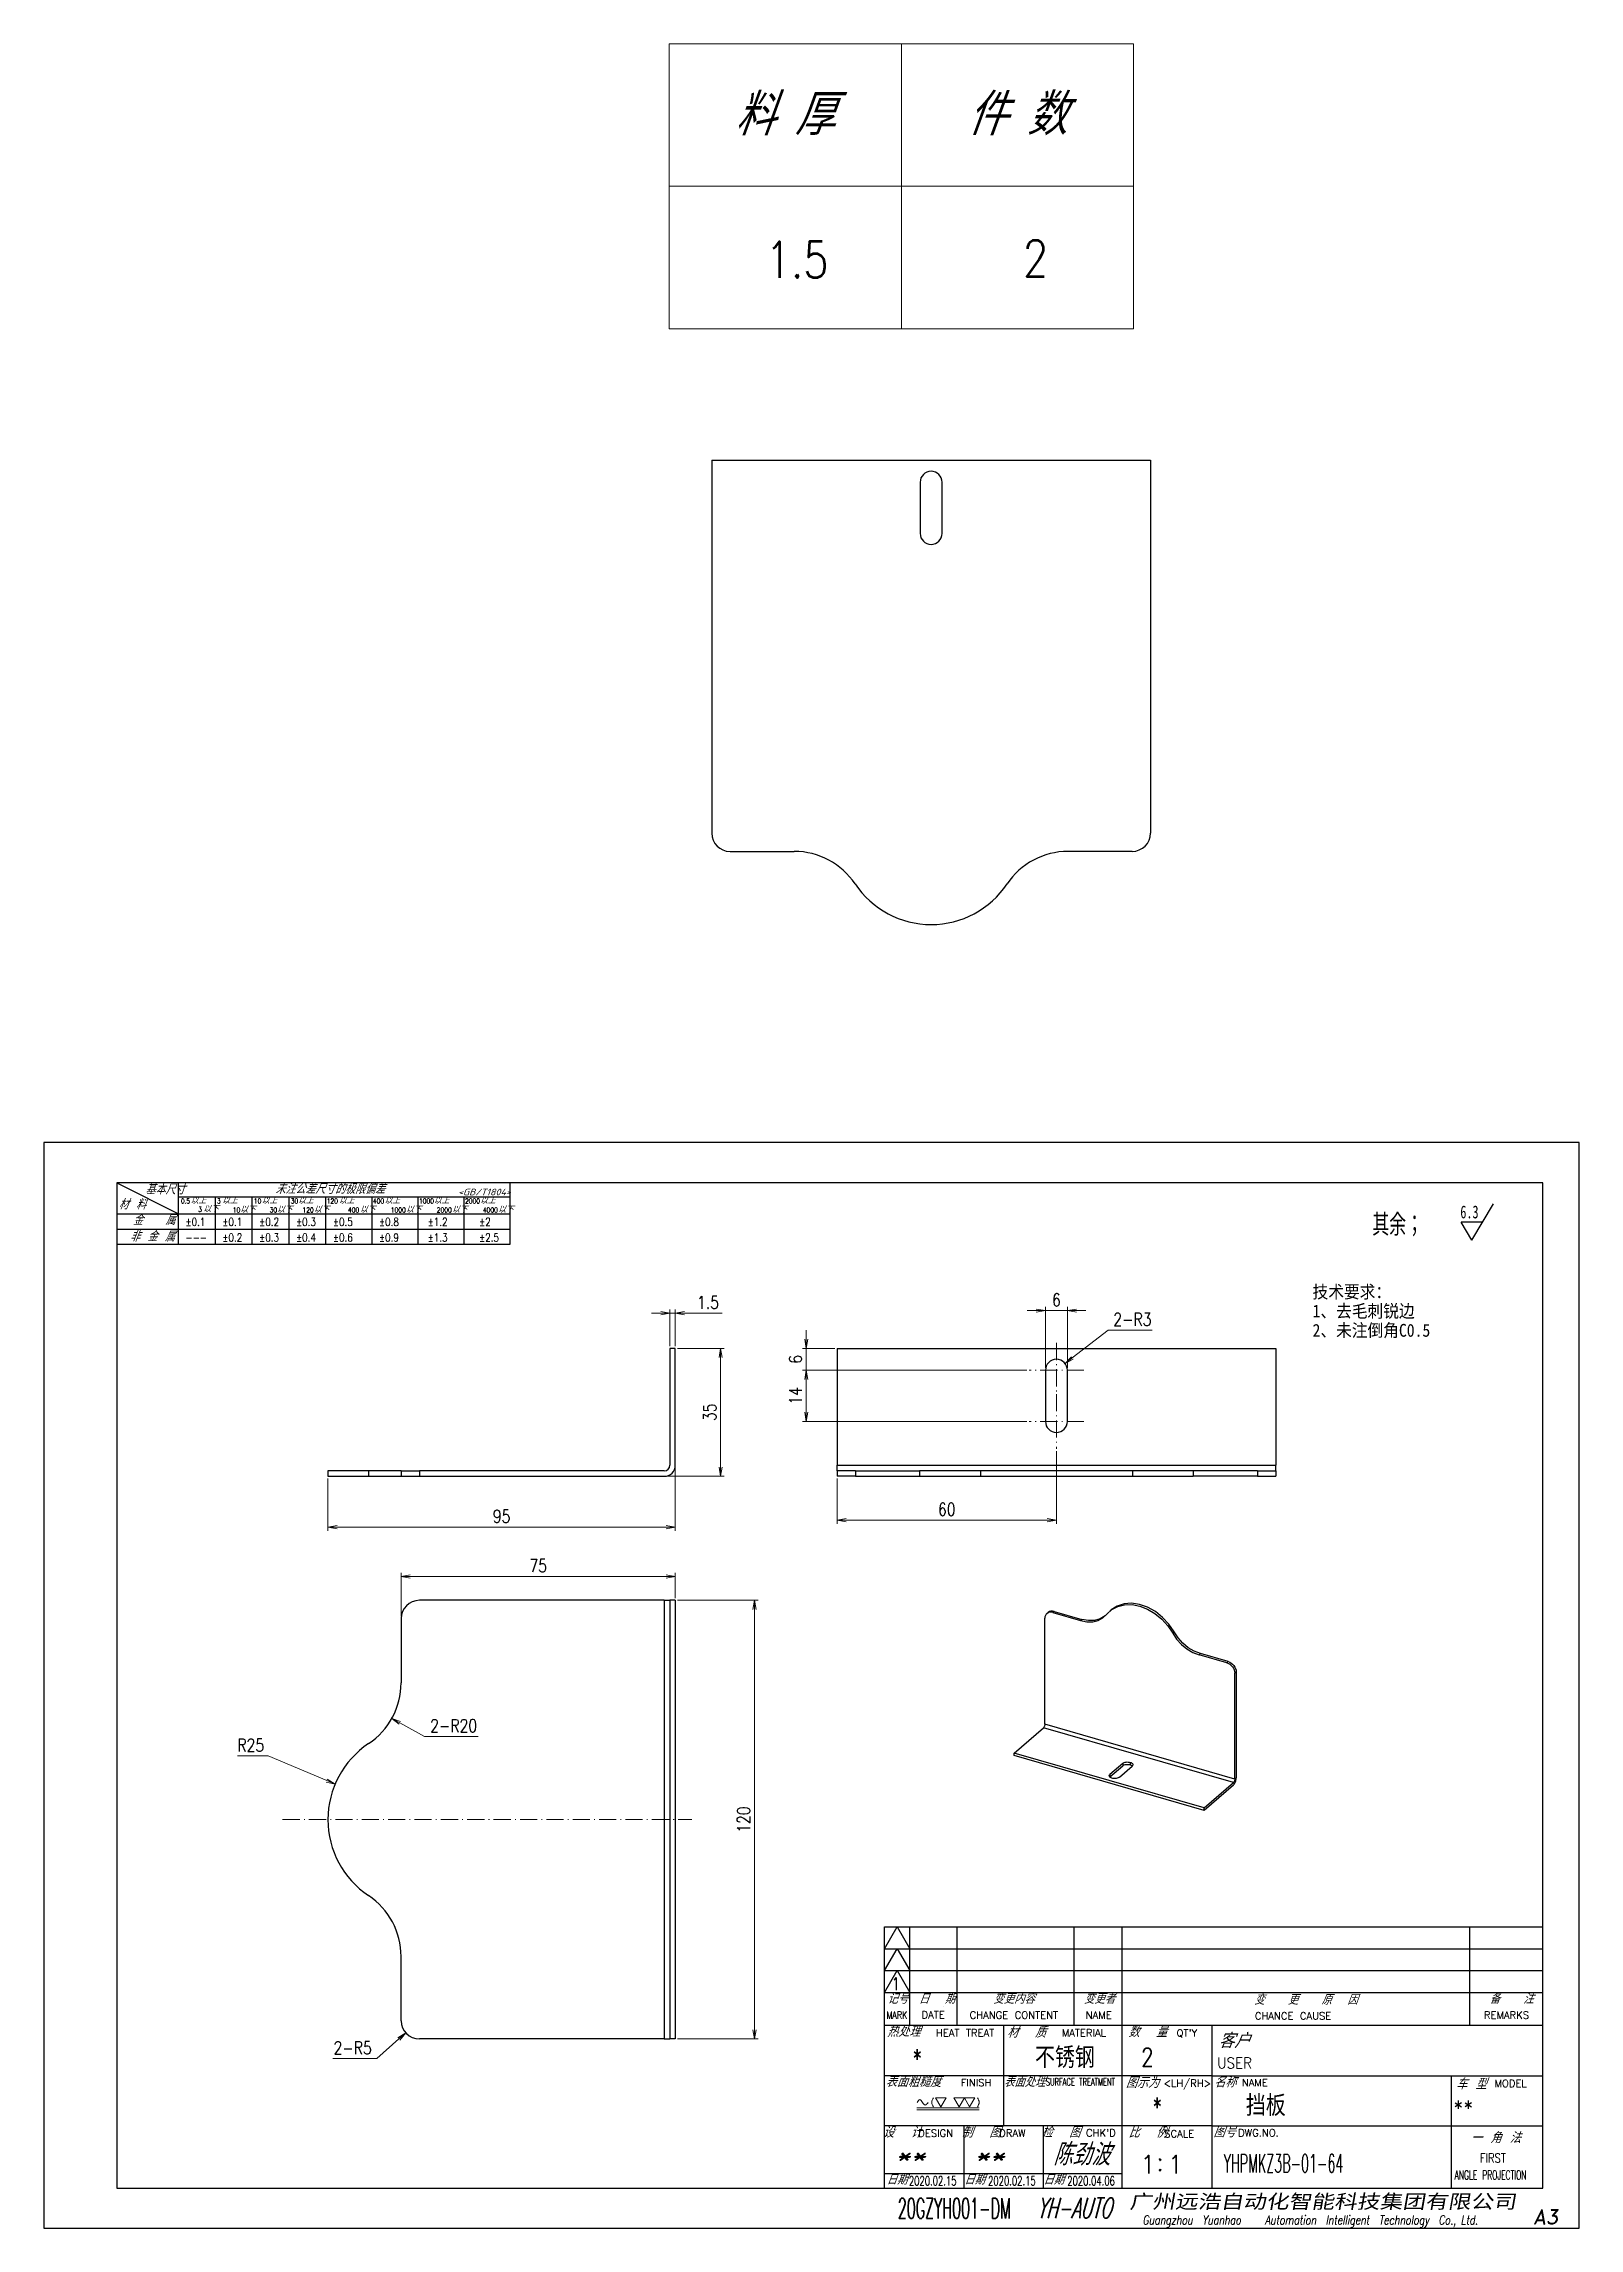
# Model space of a CAD drawing. Header units: millimetres. Extents: x 25117 to 25537, y 14208 to 14806.
import ezdxf
from ezdxf.enums import TextEntityAlignment as Align

# ---------------------------------------------------------------- set-up
doc = ezdxf.new("R2010")
doc.units = ezdxf.units.MM
doc.header["$PDMODE"] = 35
for name, pattern in [('AM_ISO08W050x2', [9, 6, -0.75, 1.5, -0.75]), ('DASHDOT', [18.5, 12, -3, 0.5, -3]), ('SLD-实线', [0])]:
    doc.linetypes.add(name, pattern=pattern)
for name, color, linetype, lineweight in [('CENTER', 2, 'AM_ISO08W050x2', 18), ('DIM', 3, 'Continuous', 20), ('标注线', 3, 'Continuous', 25)]:
    doc.layers.add(name, color=color, linetype=linetype, lineweight=lineweight)
doc.layers.add('图\\M+19E79\\M+195B6\\M+18E9A', color=7, linetype='Continuous')
doc.styles.add('DIM', font='romans.shx', dxfattribs={"width": 0.8, "bigfont": 'bigfont.shx'})
doc.styles.add('GB', font='gbeitc.shx', dxfattribs={"bigfont": 'gbcbig.shx'})
doc.styles.add('hzdkt', font='simplex.shx')
doc.styles.add('SLDTEXTSTYLE0', font='TXT', dxfattribs={"width": 0.7, "bigfont": 'bigfont'})
doc.styles.add('SLDTEXTSTYLE1', font='TXT', dxfattribs={"width": 0.7})
doc.styles.get("Standard").update_dxf_attribs({"font": 'txt.shx', "width": 0.8, "oblique": 20, "bigfont": 'bigfont.shx'})
doc.styles.add('宋体', font='', dxfattribs={"width": 0.8, "height": 5})
doc.styles.add('标题\\M+18E9A', font='romand.shx', dxfattribs={"oblique": 10, "bigfont": 'bigfont.shx'})
doc.styles.add('标题栏字体', font='romans.shx', dxfattribs={"oblique": 10, "bigfont": 'bigfont.shx'})
doc.styles.get('宋体').set_extended_font_data('SimSun')
doc.dimstyles.new('YH 1-1', dxfattribs={"dimtxt": 3.5, "dimasz": 2.5, "dimexe": 1, "dimexo": 0.625, "dimgap": 1.2, "dimtad": 3, "dimzin": 9, "dimdsep": 46, "dimtxsty": 'DIM', "dimblk": 'OPEN', "dimcen": 0, "dimclrd": 8, "dimclre": 8, "dimclrt": 2, "dimazin": 2, "dimtfac": 0.5, "dimtmove": 0, "dimatfit": 3, "dimldrblk": 'OPEN', "dimfxl": 0, "dimtolj": 2, "dimlwd": 13, "dimlwe": 13, "dimarcsym": 0})
doc.dimstyles.new('YH 1-1$4', dxfattribs={"dimtxt": 3.5, "dimasz": 2.5, "dimexe": 1, "dimexo": 0.625, "dimgap": 1.2, "dimtad": 3, "dimtoh": 1, "dimzin": 9, "dimdsep": 46, "dimtxsty": 'DIM', "dimblk": 'OPEN', "dimcen": 0, "dimclrd": 8, "dimclre": 8, "dimclrt": 2, "dimazin": 2, "dimtfac": 0.5, "dimtofl": 0, "dimtmove": 0, "dimatfit": 3, "dimldrblk": 'OPEN', "dimfxl": 0, "dimtolj": 2, "dimlwd": 13, "dimlwe": 13, "dimarcsym": 0})

# ---------------------------------------------------------------- blocks, each defined once
blk = doc.blocks.new('FINISH_012')
at = {"layer": 'DIM'}
for p, q in [((-16.94, -5), (-14.06, -5)), ((-15.5, -7.5), (-16.94, -5)), ((-14.06, -5), (-15.5, -7.5)), ((-11.94, -5), (-9.06, -5)), ((-10.5, -7.5), (-11.94, -5)), ((-9.06, -5), (-10.5, -7.5)), ((-7.61, -7.5), (-9.06, -5)), ((-9.06, -5), (-6.17, -5)), ((-6.17, -5), (-7.61, -7.5)), ((-22.04, -7.78), (-5, -7.78)), ((-22.04, -8.28), (-5, -8.28))]:
    blk.add_line(p, q, dxfattribs=at)
for points in [[(-22, -6.25), (-21.25, -5.5), (-20.5, -6.25), (-19.75, -7), (-19, -6.25)], [(-17.5, -5), (-18, -6.25), (-17.5, -7.5)], [(-5.5, -5), (-5, -6.25), (-5.5, -7.5)]]:
    blk.add_spline(points, degree=3, dxfattribs=at)
blk = doc.blocks.new('YH A3')
at = {"layer": 'Defpoints', "linetype": 'Continuous'}
for p, q in [((0, 297), (0, 0)), ((420, 297), (0, 297)), ((420, 0), (420, 297)), ((0, 0), (420, 0))]:
    blk.add_line(p, q, dxfattribs=at)
at = {"layer": '图\\M+19E79\\M+195B6\\M+18E9A', "linetype": 'Continuous'}
for p, q in [((20, 286), (20, 11)), ((410, 286), (20, 286)), ((410, 11), (410, 286)), ((20, 11), (410, 11))]:
    blk.add_line(p, q, dxfattribs=at)
at = {"layer": '图\\M+19E79\\M+195B6\\M+18E9A', "color": 9}
for p, q in [((20, 286), (36.88, 277.54)), ((36.88, 269.2), (36.88, 286)), ((36.88, 282.22), (127.6, 282.22)), ((46.96, 269.2), (46.96, 282.22)), ((57.04, 269.2), (57.04, 282.22)), ((67.12, 269.2), (67.12, 282.22)), ((77.2, 269.2), (77.2, 282.22)), ((89.8, 269.2), (89.8, 282.22)), ((102.4, 269.2), (102.4, 282.22)), ((115, 269.2), (115, 282.22)), ((127.6, 269.2), (127.6, 286)), ((20, 277.54), (127.6, 277.54)), ((20, 273.37), (127.6, 273.37)), ((20, 269.2), (127.6, 269.2)), ((230, 82.5), (410, 82.5)), ((230, 76.5), (233.43, 82.5)), ((233.43, 82.5), (236.86, 76.5)), ((236.86, 55.5), (236.86, 82.5)), ((249.86, 55.5), (249.86, 82.5)), ((281.86, 55.5), (281.86, 82.5)), ((390, 82.5), (390, 55.5)), ((230, 76.5), (410, 76.5)), ((230, 70.5), (233.43, 76.5)), ((233.43, 76.5), (236.86, 70.5)), ((230, 70.5), (410, 70.5)), ((230, 64.5), (233.43, 70.5)), ((233.43, 70.5), (236.86, 64.5)), ((230, 64.5), (410, 64.5)), ((230, 64.5), (410, 64.5)), ((410, 55.5), (230, 55.5)), ((262.5, 55.5), (262.5, 41.75)), ((319.5, 55.5), (319.5, 11)), ((319.5, 41.75), (230, 41.75)), ((262.5, 41.75), (262.5, 28)), ((319.5, 41.75), (410, 41.75)), ((385, 41.75), (385, 11)), ((319.5, 28), (230, 28)), ((251.68, 28), (251.68, 11)), ((273.34, 28), (273.34, 11)), ((319.5, 28), (410, 28)), ((230, 15), (295, 15))]:
    blk.add_line(p, q, dxfattribs=at)
at = {"layer": '图\\M+19E79\\M+195B6\\M+18E9A', "color": 9, "linetype": 'Continuous'}
for p, q in [((230, 11), (230, 82.5)), ((295, 11), (295, 82.5)), ((246.18, 60.71), (246.18, 60.71)), ((246.18, 60.71), (246.18, 60.71)), ((246.18, 60.71), (246.18, 60.71)), ((399.47, 38.42), (399.47, 38.42))]:
    blk.add_line(p, q, dxfattribs=at)
at = {"layer": '图\\M+19E79\\M+195B6\\M+18E9A', "color": 7}
blk.add_line((410, 55.5), (230, 55.5), dxfattribs=at)
at = {"layer": '图\\M+19E79\\M+195B6\\M+18E9A', "color": 9}
for s, height, style, width, p in [('材 料', 2.52, 'GB', 1.5, (20.42, 278.77)), ('基本尺寸', 2.52, 'GB', 1.2, (27.84, 282.88)), ('0.5', 1.35, 'DIM', 0.7, (37.54, 280.35)), ('以上', 1.62, 'GB', 1.3, (40.15, 280.3)), ('3', 1.35, 'DIM', 0.8, (47.39, 280.35)), ('以上', 1.62, 'GB', 1.3, (48.76, 280.3)), ('10', 1.35, 'DIM', 0.8, (57.47, 280.35)), ('以上', 1.62, 'GB', 1.3, (59.6, 280.3)), ('未注公差尺寸的极限偏差', 2.52, 'GB', 1.5, (63.32, 283.02)), ('30', 1.35, 'DIM', 0.8, (67.55, 280.35)), ('以上', 1.62, 'GB', 1.3, (69.53, 280.3)), ('120', 1.35, 'DIM', 0.8, (77.39, 280.35)), ('以上', 1.62, 'GB', 1.3, (80.72, 280.3)), ('400', 1.35, 'DIM', 0.8, (90.03, 280.35)), ('以上', 1.62, 'GB', 1.3, (93.19, 280.3)), ('1000', 1.35, 'DIM', 0.8, (102.63, 280.35)), ('以上', 1.62, 'GB', 1.3, (106.67, 280.3)), ('<GB/T1804>', 1.8, 'GB', 1.3, (113.29, 282.59)), ('2000', 1.35, 'DIM', 0.8, (115.23, 280.35)), ('以上', 1.62, 'GB', 1.3, (119.31, 280.3)), ('金   属', 2.52, 'GB', 1.5, (24.33, 274.48)), ('\\M+1817D0.1', 2.205, 'DIM', 0.8, (38.78, 274.23)), ('3', 1.35, 'DIM', 0.8, (42.24, 278.06)), ('以下', 1.62, 'GB', 1.3, (43.61, 278.01)), ('\\M+1817D0.1', 2.205, 'DIM', 0.8, (48.86, 274.23)), ('10', 1.35, 'DIM', 0.8, (51.7, 277.92)), ('以下', 1.62, 'GB', 1.3, (53.69, 277.87)), ('\\M+1817D0.2', 2.205, 'DIM', 0.8, (58.94, 274.23)), ('30', 1.35, 'DIM', 0.8, (61.78, 277.92)), ('以下', 1.62, 'GB', 1.3, (63.77, 277.87)), ('\\M+1817D0.3', 2.205, 'DIM', 0.8, (69.02, 274.23)), ('120', 1.35, 'DIM', 0.8, (70.77, 277.92)), ('以下', 1.62, 'GB', 1.3, (73.85, 277.87)), ('\\M+1817D0.5', 2.205, 'DIM', 0.8, (79.1, 274.23)), ('400', 1.35, 'DIM', 0.8, (83.21, 277.92)), ('以下', 1.62, 'GB', 1.3, (86.45, 277.87)), ('\\M+1817D0.8', 2.205, 'DIM', 0.8, (91.7, 274.23)), ('1000', 1.35, 'DIM', 0.8, (94.92, 277.92)), ('以下', 1.62, 'GB', 1.3, (99.05, 277.87)), ('\\M+1817D1.2', 2.205, 'DIM', 0.8, (105.02, 274.23)), ('2000', 1.35, 'DIM', 0.8, (107.5, 277.92)), ('以下', 1.62, 'GB', 1.3, (111.65, 277.87)), ('\\M+1817D2', 2.205, 'DIM', 0.8, (119.09, 274.23)), ('4000', 1.35, 'DIM', 0.8, (120.1, 277.92)), ('以下', 1.62, 'GB', 1.3, (124.25, 277.87)), ('非 金 属', 2.52, 'GB', 1.5, (23.53, 269.99)), ('---', 2.205, 'DIM', 0.8, (38.78, 269.94)), ('\\M+1817D0.2', 2.205, 'DIM', 0.8, (48.86, 269.94)), ('\\M+1817D0.3', 2.205, 'DIM', 0.8, (58.94, 269.94)), ('\\M+1817D0.4', 2.205, 'DIM', 0.8, (69.02, 269.94)), ('\\M+1817D0.6', 2.205, 'DIM', 0.8, (79.1, 269.94)), ('\\M+1817D0.9', 2.205, 'DIM', 0.8, (91.7, 269.94)), ('\\M+1817D1.3', 2.205, 'DIM', 0.8, (105.02, 269.94)), ('\\M+1817D2.5', 2.205, 'DIM', 0.8, (119.09, 269.94)), ('记号', 2.8, 'GB', 1.4, (230.72, 61.43)), ('日  期', 2.8, 'GB', 1.4, (239.28, 61.43)), ('变更内容', 2.8, 'GB', 1.4, (259.68, 61.43)), ('变更者', 2.8, 'GB', 1.4, (284.48, 61.43)), ('变   更   原  因', 2.8, 'GB', 1.4, (331.02, 61.18)), ('备   注', 2.8, 'GB', 1.4, (395.41, 61.43)), ('热处理', 3, 'GB', 1.4, (230.61, 52.37)), ('材  质', 3, 'GB', 1.4, (263.44, 52.14)), ('数  量', 3, 'GB', 1.4, (296.59, 52.28)), ('表面粗糙度', 3, 'GB', 1.4, (230.24, 38.66)), ('表面处理', 3, 'GB', 1.3, (262.62, 38.66)), ('名称\u3000', 3, 'GB', 1.4, (320.05, 38.56)), ('图示为', 3, 'GB', 1.4, (295.92, 38.38)), ('比  例\u3000', 3, 'GB', 1.4, (296.61, 24.77)), ('图号', 3, 'GB', 1.4, (319.87, 24.88))]:
    blk.add_text(s, height=height, dxfattribs=dict(at, style=style, width=width)).set_placement(p)
for s, height, width, p in [('MARK', 2, 0.8, (233.35, 57.34)), ('USER', 3, 0.9, (325.72, 43.73))]:
    blk.add_text(s, height=height, dxfattribs=dict(at, width=width)).set_placement(p, align=Align.CENTER)
for s, p in [('DATE', (243.26, 57.42)), ('HEAT TREAT', (252, 52.46)), ('CHANGE CONTENT', (265.34, 57.34)), ('MATERIAL', (284.5, 52.46)), ('FINISH', (255.02, 38.84))]:
    blk.add_text(s, height=2, dxfattribs=at).set_placement(p, align=Align.CENTER)
for s, p in [('NAME', (288.56, 58.34)), ('CHANCE CAUSE', (341.71, 58.09)), ('REMARKS', (400.08, 58.34)), ('MODEL', (401.21, 39.65))]:
    blk.add_text(s, height=2, dxfattribs=at).set_placement(p, align=Align.MIDDLE)
for s, p in [("QT'Y ", (309.85, 52.43)), ('<LH/RH>', (306.29, 38.68)), ('NAME', (327.69, 38.84)), (' DESIGN', (237.43, 25.01)), (' DRAW', (259.57, 25.06)), ("CHK'D", (285.09, 25.09)), ('SCALE', (306.49, 24.88)), ('DWG.NO.', (326.67, 25.14))]:
    blk.add_text(s, height=2, dxfattribs=at).set_placement(p)
at = {"layer": '图\\M+19E79\\M+195B6\\M+18E9A', "color": 9, "style": 'GB'}
for s, height, width, p in [('客户', 4, 1.5, (325.5, 49.34)), ('设  计', 3, 1.4, (234.8, 24.81)), ('制  图', 3, 1.4, (256.29, 24.81)), ('检  图', 3, 1.4, (278.12, 24.81)), ('一 角 法', 3, 1.4, (397.09, 23.29)), ('日期', 2.8, 1.4, (233.29, 11.96)), ('日期', 2.8, 1.4, (254.52, 11.96)), ('日期', 2.8, 1.4, (276.18, 11.96))]:
    blk.add_text(s, height=height, dxfattribs=dict(at, width=width)).set_placement(p, align=Align.CENTER)
at = {"layer": '图\\M+19E79\\M+195B6\\M+18E9A', "color": 9}
for s, height, width, p in [('SURFACE TREATMENT', 2, 0.6, (274.08, 39.06)), ('FIRST', 2.5, 0.800645, (392.8, 17.97)), ('ANGLE PROJECTION', 2.5, 0.6, (385.9, 13.33))]:
    blk.add_text(s, height=height, dxfattribs=dict(at, width=width)).set_placement(p)
at = {"layer": '图\\M+19E79\\M+195B6\\M+18E9A', "color": 9, "style": 'GB', "width": 1.4}
blk.add_text('车 型', height=3, dxfattribs=at).set_placement((390.38, 39.65), align=Align.MIDDLE)
at = {"layer": '图\\M+19E79\\M+195B6\\M+18E9A', "color": 9, "style": '标题栏字体'}
blk.add_text(':', height=5, dxfattribs=at).set_placement((304.25, 15.69))
at = {"layer": '图\\M+19E79\\M+195B6\\M+18E9A', "color": 7, "style": '标题\\M+18E9A'}
for s, height, oblique, width, p in [('YH-AUTO', 5.5, 15, 0.6, (281.84, 5.55)), ('Guangzhou  Yuanhao   Automation  Intelligent  Technology  Co., Ltd.', 2.5, 10, 0.75, (346.39, 1.94))]:
    blk.add_text(s, height=height, dxfattribs=dict(at, oblique=oblique, width=width)).set_placement(p, align=Align.MIDDLE)
at = {"layer": '图\\M+19E79\\M+195B6\\M+18E9A', "color": 7, "lineweight": -3, "style": '宋体', "oblique": 10, "width": 1.2}
blk.add_text('广州远浩自动化智能科技集团有限公司', height=3.8, dxfattribs=at).set_placement((296.96, 5.45))
at = {"layer": '图\\M+19E79\\M+195B6\\M+18E9A', "color": 7, "style": '标题\\M+18E9A', "oblique": 10}
blk.add_text('A3', height=4, dxfattribs=at).set_placement((410.8, 3.14), align=Align.MIDDLE)
blk = doc.blocks.new('_Open')
at = {"color": 0, "linetype": 'ByBlock', "lineweight": -2}
for p, q in [((-1, 0.17), (0, 0)), ((-1, -0.17), (0, 0)), ((0, 0), (-1, 0))]:
    blk.add_line(p, q, dxfattribs=at)
blk = doc.blocks.new('*D3')
at = {"layer": 'Defpoints', "color": 0, "transparency": 16777216}
for p in [(23123.65, -3322.89), (23028.65, -3325.89), (23123.65, -3339.8)]:
    blk.add_point(p, dxfattribs=at)
at = {"layer": 'DIM', "color": 8, "lineweight": 13, "transparency": 16777216}
for p, q in [((23028.65, -3326.52), (23028.65, -3340.8)), ((23123.65, -3323.52), (23123.65, -3340.8)), ((23031.15, -3339.8), (23121.15, -3339.8))]:
    blk.add_line(p, q, dxfattribs=at)
at = {"layer": 'DIM', "color": 8, "lineweight": 13, "transparency": 16777216, "xscale": 2.5, "yscale": 2.5, "zscale": 2.5, "rotation": 180}
blk.add_blockref('_Open', (23028.65, -3339.8), dxfattribs=at)
at = {"layer": 'DIM', "color": 8, "lineweight": 13, "transparency": 16777216, "xscale": 2.5, "yscale": 2.5, "zscale": 2.5}
blk.add_blockref('_Open', (23123.65, -3339.8), dxfattribs=at)
at = {"layer": 'DIM', "color": 2, "transparency": 16777216, "insert": (23076.15, -3336.85), "char_height": 3.5, "attachment_point": 5, "style": 'DIM'}
blk.add_mtext('\\A2;95', dxfattribs=at)
blk = doc.blocks.new('*D4')
at = {"layer": 'Defpoints', "color": 0, "transparency": 16777216}
for p in [(23123.65, -3290.89), (23136.05, -3290.89), (23120.65, -3325.89)]:
    blk.add_point(p, dxfattribs=at)
at = {"layer": 'DIM', "color": 8, "lineweight": 13, "transparency": 16777216}
for p, q in [((23124.27, -3290.89), (23137.05, -3290.89)), ((23136.05, -3323.39), (23136.05, -3293.39)), ((23121.27, -3325.89), (23137.05, -3325.89))]:
    blk.add_line(p, q, dxfattribs=at)
at = {"layer": 'DIM', "color": 8, "lineweight": 13, "transparency": 16777216, "xscale": 2.5, "yscale": 2.5, "zscale": 2.5}
for p, rotation in [((23136.05, -3290.89), 90), ((23136.05, -3325.89), 270)]:
    blk.add_blockref('_Open', p, dxfattribs=dict(at, rotation=rotation))
at = {"layer": 'DIM', "color": 2, "transparency": 16777216, "insert": (23133.1, -3308.39), "char_height": 3.5, "attachment_point": 5, "rotation": 90, "style": 'DIM'}
blk.add_mtext('\\A2;35', dxfattribs=at)
blk = doc.blocks.new('*D5')
at = {"layer": 'Defpoints', "color": 0, "transparency": 16777216}
for p in [(23227.89, -3318.38), (23167.89, -3325.89), (23227.89, -3337.9)]:
    blk.add_point(p, dxfattribs=at)
at = {"layer": 'DIM', "color": 8, "lineweight": 13, "transparency": 16777216}
for p, q in [((23227.89, -3319.01), (23227.89, -3338.9)), ((23167.89, -3326.52), (23167.89, -3338.9)), ((23170.39, -3337.9), (23225.39, -3337.9))]:
    blk.add_line(p, q, dxfattribs=at)
at = {"layer": 'DIM', "color": 8, "lineweight": 13, "transparency": 16777216, "xscale": 2.5, "yscale": 2.5, "zscale": 2.5, "rotation": 180}
blk.add_blockref('_Open', (23167.89, -3337.9), dxfattribs=at)
at = {"layer": 'DIM', "color": 8, "lineweight": 13, "transparency": 16777216, "xscale": 2.5, "yscale": 2.5, "zscale": 2.5}
blk.add_blockref('_Open', (23227.89, -3337.9), dxfattribs=at)
at = {"layer": 'DIM', "color": 2, "transparency": 16777216, "insert": (23197.89, -3334.95), "char_height": 3.5, "attachment_point": 5, "style": 'DIM'}
blk.add_mtext('\\A2;60', dxfattribs=at)
blk = doc.blocks.new('*D6')
at = {"layer": 'Defpoints', "color": 0, "transparency": 16777216}
for p in [(23230.89, -3280.56), (23224.89, -3296.89), (23230.89, -3296.89)]:
    blk.add_point(p, dxfattribs=at)
at = {"layer": 'DIM', "color": 8, "lineweight": 13, "transparency": 16777216}
for p, q in [((23222.39, -3280.56), (23219.89, -3280.56)), ((23224.89, -3296.27), (23224.89, -3279.56)), ((23224.89, -3280.56), (23230.89, -3280.56)), ((23230.89, -3296.27), (23230.89, -3279.56)), ((23233.39, -3280.56), (23235.89, -3280.56))]:
    blk.add_line(p, q, dxfattribs=at)
at = {"layer": 'DIM', "color": 8, "lineweight": 13, "transparency": 16777216, "xscale": 2.5, "yscale": 2.5, "zscale": 2.5}
blk.add_blockref('_Open', (23224.89, -3280.56), dxfattribs=at)
at = {"layer": 'DIM', "color": 8, "lineweight": 13, "transparency": 16777216, "xscale": 2.5, "yscale": 2.5, "zscale": 2.5, "rotation": 180}
blk.add_blockref('_Open', (23230.89, -3280.56), dxfattribs=at)
at = {"layer": 'DIM', "color": 2, "transparency": 16777216, "insert": (23227.89, -3277.61), "char_height": 3.5, "attachment_point": 5, "style": 'DIM'}
blk.add_mtext('\\A2;6', dxfattribs=at)
blk = doc.blocks.new('*D7')
at = {"layer": 'Defpoints', "color": 0, "transparency": 16777216}
for p in [(23159.47, -3290.89), (23167.89, -3290.89), (23220.4, -3296.89)]:
    blk.add_point(p, dxfattribs=at)
at = {"layer": 'DIM', "color": 8, "lineweight": 13, "transparency": 16777216}
for p, q in [((23159.47, -3288.39), (23159.47, -3285.89)), ((23167.27, -3290.89), (23158.47, -3290.89)), ((23159.47, -3296.89), (23159.47, -3290.89)), ((23219.78, -3296.89), (23158.47, -3296.89)), ((23159.47, -3299.39), (23159.47, -3301.89))]:
    blk.add_line(p, q, dxfattribs=at)
at = {"layer": 'DIM', "color": 8, "lineweight": 13, "transparency": 16777216, "xscale": 2.5, "yscale": 2.5, "zscale": 2.5}
for p, rotation in [((23159.47, -3290.89), 270), ((23159.47, -3296.89), 90)]:
    blk.add_blockref('_Open', p, dxfattribs=dict(at, rotation=rotation))
at = {"layer": 'DIM', "color": 2, "transparency": 16777216, "insert": (23156.52, -3293.89), "char_height": 3.5, "attachment_point": 5, "rotation": 90, "style": 'DIM'}
blk.add_mtext('\\A2;6', dxfattribs=at)
blk = doc.blocks.new('*D8')
at = {"layer": 'Defpoints', "color": 0, "transparency": 16777216}
for p in [(23220.4, -3296.89), (23159.47, -3310.89), (23220.4, -3310.89)]:
    blk.add_point(p, dxfattribs=at)
at = {"layer": 'DIM', "color": 8, "lineweight": 13, "transparency": 16777216}
for p, q in [((23219.78, -3296.89), (23158.47, -3296.89)), ((23159.47, -3299.39), (23159.47, -3308.39)), ((23219.78, -3310.89), (23158.47, -3310.89))]:
    blk.add_line(p, q, dxfattribs=at)
at = {"layer": 'DIM', "color": 8, "lineweight": 13, "transparency": 16777216, "xscale": 2.5, "yscale": 2.5, "zscale": 2.5}
for p, rotation in [((23159.47, -3296.89), 90), ((23159.47, -3310.89), 270)]:
    blk.add_blockref('_Open', p, dxfattribs=dict(at, rotation=rotation))
at = {"layer": 'DIM', "color": 2, "transparency": 16777216, "insert": (23156.52, -3303.89), "char_height": 3.5, "attachment_point": 5, "rotation": 90, "style": 'DIM'}
blk.add_mtext('\\A2;14', dxfattribs=at)
blk = doc.blocks.new('*D9')
at = {"layer": 'Defpoints', "color": 0, "transparency": 16777216}
for p in [(23227.89, -3296.89), (23230.26, -3295.06)]:
    blk.add_point(p, dxfattribs=at)
at = {"layer": 'DIM', "color": 8, "lineweight": 13, "transparency": 16777216}
for p, q in [((23242.06, -3285.91), (23232.24, -3293.52)), ((23254.06, -3285.91), (23242.06, -3285.91))]:
    blk.add_line(p, q, dxfattribs=at)
at = {"layer": 'DIM', "color": 8, "lineweight": 13, "transparency": 16777216, "xscale": 2.5, "yscale": 2.5, "zscale": 2.5, "rotation": 217.7664990951691}
blk.add_blockref('_Open', (23230.26, -3295.06), dxfattribs=at)
at = {"layer": 'DIM', "color": 2, "transparency": 16777216, "insert": (23248.66, -3282.96), "char_height": 3.5, "attachment_point": 5, "style": 'DIM'}
blk.add_mtext('\\A2;{\\Fromans,bigfont|c134;2-}R3', dxfattribs=at)
blk = doc.blocks.new('*D10')
at = {"layer": 'Defpoints', "color": 0, "transparency": 16777216}
for p in [(23123.65, -3359.82), (23123.65, -3479.82), (23145.3, -3479.82)]:
    blk.add_point(p, dxfattribs=at)
at = {"layer": 'DIM', "color": 8, "lineweight": 13, "transparency": 16777216}
for p, q in [((23124.27, -3359.82), (23146.3, -3359.82)), ((23145.3, -3362.32), (23145.3, -3477.32)), ((23124.27, -3479.82), (23146.3, -3479.82))]:
    blk.add_line(p, q, dxfattribs=at)
at = {"layer": 'DIM', "color": 8, "lineweight": 13, "transparency": 16777216, "xscale": 2.5, "yscale": 2.5, "zscale": 2.5}
for p, rotation in [((23145.3, -3359.82), 90), ((23145.3, -3479.82), 270)]:
    blk.add_blockref('_Open', p, dxfattribs=dict(at, rotation=rotation))
at = {"layer": 'DIM', "color": 2, "transparency": 16777216, "insert": (23142.35, -3419.82), "char_height": 3.5, "attachment_point": 5, "rotation": 90, "style": 'DIM'}
blk.add_mtext('\\A2;120', dxfattribs=at)
blk = doc.blocks.new('*D11')
at = {"layer": 'Defpoints', "color": 0, "transparency": 16777216}
for p in [(23123.65, -3353.31), (23123.65, -3359.82), (23048.65, -3364.82)]:
    blk.add_point(p, dxfattribs=at)
at = {"layer": 'DIM', "color": 8, "lineweight": 13, "transparency": 16777216}
for p, q in [((23048.65, -3364.2), (23048.65, -3352.31)), ((23123.65, -3359.2), (23123.65, -3352.31)), ((23051.15, -3353.31), (23121.15, -3353.31))]:
    blk.add_line(p, q, dxfattribs=at)
at = {"layer": 'DIM', "color": 8, "lineweight": 13, "transparency": 16777216, "xscale": 2.5, "yscale": 2.5, "zscale": 2.5, "rotation": 180}
blk.add_blockref('_Open', (23048.65, -3353.31), dxfattribs=at)
at = {"layer": 'DIM', "color": 8, "lineweight": 13, "transparency": 16777216, "xscale": 2.5, "yscale": 2.5, "zscale": 2.5}
blk.add_blockref('_Open', (23123.65, -3353.31), dxfattribs=at)
at = {"layer": 'DIM', "color": 2, "transparency": 16777216, "insert": (23086.15, -3350.36), "char_height": 3.5, "attachment_point": 5, "style": 'DIM'}
blk.add_mtext('\\A2;75', dxfattribs=at)
blk = doc.blocks.new('*D12')
at = {"layer": 'Defpoints', "color": 0, "transparency": 16777216}
for p in [(23030.61, -3410.11), (23053.65, -3419.82)]:
    blk.add_point(p, dxfattribs=at)
at = {"layer": 'DIM', "color": 8, "lineweight": 13, "transparency": 16777216}
for p, q in [((23003.93, -3402.4), (23012.33, -3402.4)), ((23012.33, -3402.4), (23028.31, -3409.14))]:
    blk.add_line(p, q, dxfattribs=at)
at = {"layer": 'DIM', "color": 8, "lineweight": 13, "transparency": 16777216, "xscale": 2.5, "yscale": 2.5, "zscale": 2.5, "rotation": 337.1315948503528}
blk.add_blockref('_Open', (23030.61, -3410.11), dxfattribs=at)
at = {"layer": 'DIM', "color": 2, "transparency": 16777216, "insert": (23007.53, -3399.45), "char_height": 3.5, "attachment_point": 5, "style": 'DIM'}
blk.add_mtext('\\A2;R25', dxfattribs=at)
blk = doc.blocks.new('*D13')
at = {"layer": 'Defpoints', "color": 0, "transparency": 16777216}
for p in [(23028.65, -3382.41), (23046.13, -3392.12)]:
    blk.add_point(p, dxfattribs=at)
at = {"layer": 'DIM', "color": 8, "lineweight": 13, "transparency": 16777216}
for p, q in [((23055.08, -3397.09), (23048.32, -3393.33)), ((23069.75, -3397.09), (23055.08, -3397.09))]:
    blk.add_line(p, q, dxfattribs=at)
at = {"layer": 'DIM', "color": 8, "lineweight": 13, "transparency": 16777216, "xscale": 2.5, "yscale": 2.5, "zscale": 2.5, "rotation": 150.946373548991}
blk.add_blockref('_Open', (23046.13, -3392.12), dxfattribs=at)
at = {"layer": 'DIM', "color": 2, "transparency": 16777216, "insert": (23063.02, -3394.14), "char_height": 3.5, "attachment_point": 5, "style": 'DIM'}
blk.add_mtext('\\A2;{\\Fromans,bigfont|c134;2-}R20', dxfattribs=at)
blk = doc.blocks.new('*D14')
at = {"layer": 'Defpoints', "color": 0, "transparency": 16777216}
for p in [(23049.91, -3478.15), (23053.65, -3474.82)]:
    blk.add_point(p, dxfattribs=at)
at = {"layer": 'DIM', "color": 8, "lineweight": 13, "transparency": 16777216}
for p, q in [((23042, -3485.2), (23048.05, -3479.81)), ((23030, -3485.2), (23042, -3485.2))]:
    blk.add_line(p, q, dxfattribs=at)
at = {"layer": 'DIM', "color": 8, "lineweight": 13, "transparency": 16777216, "xscale": 2.5, "yscale": 2.5, "zscale": 2.5, "rotation": 41.70060906755882}
blk.add_blockref('_Open', (23049.91, -3478.15), dxfattribs=at)
at = {"layer": 'DIM', "color": 2, "transparency": 16777216, "insert": (23035.4, -3482.25), "char_height": 3.5, "attachment_point": 5, "style": 'DIM'}
blk.add_mtext('\\A2;{\\Fromans,bigfont|c134;2-}R5', dxfattribs=at)
blk = doc.blocks.new('*D15')
at = {"layer": 'Defpoints', "color": 0, "transparency": 16777216}
for p in [(23123.65, -3281.28), (23122.15, -3290.89), (23123.65, -3290.89)]:
    blk.add_point(p, dxfattribs=at)
at = {"layer": 'DIM', "color": 8, "lineweight": 13, "transparency": 16777216}
for p, q in [((23122.15, -3290.27), (23122.15, -3280.28)), ((23123.65, -3290.27), (23123.65, -3280.28)), ((23119.65, -3281.28), (23117.15, -3281.28)), ((23122.15, -3281.28), (23123.65, -3281.28)), ((23126.15, -3281.28), (23136.51, -3281.28))]:
    blk.add_line(p, q, dxfattribs=at)
at = {"layer": 'DIM', "color": 8, "lineweight": 13, "transparency": 16777216, "xscale": 2.5, "yscale": 2.5, "zscale": 2.5}
blk.add_blockref('_Open', (23122.15, -3281.28), dxfattribs=at)
at = {"layer": 'DIM', "color": 8, "lineweight": 13, "transparency": 16777216, "xscale": 2.5, "yscale": 2.5, "zscale": 2.5, "rotation": 180}
blk.add_blockref('_Open', (23123.65, -3281.28), dxfattribs=at)
at = {"layer": 'DIM', "color": 2, "transparency": 16777216, "insert": (23132.58, -3278.33), "char_height": 3.5, "attachment_point": 5, "style": 'DIM'}
blk.add_mtext('\\A2;1.5', dxfattribs=at)
blk = doc.blocks.new('*T17')
at = {"color": 0, "linetype": 'ByBlock', "lineweight": -2, "transparency": 16777216}
for p, q in [((0, 0), (127, 0)), ((0, 0), (0, -78)), ((63.5, 0), (63.5, -78)), ((127, 0), (127, -78)), ((0, -39), (127, -39)), ((0, -78), (127, -78))]:
    blk.add_line(p, q, dxfattribs=at)
at = {"color": 0, "transparency": 16777216, "char_height": 10, "width": 60.5, "attachment_point": 5}
for s, insert in [('{\\fSimSun|b0|i0|c134|p2;料 厚}', (31.75, -19.5)), ('{\\fSimSun|b0|i0|c134|p2;件 数}', (95.25, -19.5))]:
    blk.add_mtext(s, dxfattribs=dict(at, insert=insert))
blk = doc.blocks.new('拆图参数')
blk.add_blockref('*T17', (-63.5, 78))
at = {"style": 'DIM', "width": 0.8}
blk.add_attdef('6', text='', height=10, dxfattribs=at).set_placement((-37.13, 18.91), align=Align.MIDDLE_LEFT)
blk.add_attdef('1', text='', height=10, dxfattribs=at).set_placement((36.65, 19.27), align=Align.MIDDLE_CENTER)

msp = doc.modelspace()

# ---------------------------------------------------------------- linework, layer by layer
at = {"color": 0, "linetype": 'Continuous'}
for p, q in [((25299.482, 14691.72), (25419.482, 14691.72)), ((25299.482, 14691.72), (25299.482, 14656.72)), ((25419.482, 14691.72), (25419.482, 14656.72)), ((25356.482, 14685.72), (25356.482, 14671.72)), ((25362.482, 14671.72), (25362.482, 14685.72)), ((25299.482, 14656.72), (25299.482, 14589.72)), ((25419.482, 14656.72), (25419.482, 14589.72)), ((25304.482, 14584.72), (25322.066, 14584.72)), ((25414.482, 14584.72), (25396.899, 14584.72)), ((25289.514, 14448.778), (25288.014, 14448.778)), ((25288.014, 14448.778), (25288.014, 14416.778)), ((25289.514, 14416.778), (25289.514, 14448.778)), ((25333.758, 14448.778), (25453.758, 14448.778)), ((25333.758, 14448.778), (25333.758, 14416.778)), ((25453.758, 14448.778), (25453.758, 14416.778)), ((25390.758, 14442.778), (25390.758, 14428.778)), ((25396.758, 14428.778), (25396.758, 14442.778)), ((25205.625, 14415.278), (25194.514, 14415.278)), ((25194.514, 14415.278), (25194.514, 14413.778)), ((25205.625, 14415.278), (25205.625, 14413.778)), ((25214.514, 14415.278), (25205.625, 14415.278)), ((25214.514, 14415.278), (25214.514, 14413.778)), ((25214.514, 14415.278), (25219.514, 14415.278)), ((25219.514, 14415.278), (25219.514, 14413.778)), ((25286.514, 14415.278), (25219.514, 14415.278)), ((25333.758, 14416.778), (25453.758, 14416.778)), ((25333.758, 14415.278), (25333.758, 14416.778)), ((25333.758, 14415.278), (25333.758, 14413.778)), ((25338.758, 14415.278), (25333.758, 14415.278)), ((25338.758, 14415.278), (25338.758, 14413.778)), ((25338.758, 14415.278), (25356.342, 14415.278)), ((25356.342, 14415.278), (25356.342, 14413.778)), ((25372.971, 14415.278), (25356.342, 14415.278)), ((25372.971, 14415.278), (25372.971, 14413.778)), ((25414.545, 14415.278), (25372.971, 14415.278)), ((25414.545, 14415.278), (25414.545, 14413.778)), ((25431.175, 14415.278), (25414.545, 14415.278)), ((25431.175, 14415.278), (25431.175, 14413.778)), ((25448.758, 14415.278), (25431.175, 14415.278)), ((25448.758, 14415.278), (25448.758, 14413.778)), ((25448.758, 14415.278), (25453.758, 14415.278)), ((25453.758, 14415.278), (25453.758, 14416.778)), ((25453.758, 14415.278), (25453.758, 14413.778)), ((25194.514, 14413.778), (25205.625, 14413.778)), ((25205.625, 14413.778), (25214.514, 14413.778)), ((25214.514, 14413.778), (25219.514, 14413.778)), ((25219.514, 14413.778), (25286.514, 14413.778)), ((25338.758, 14413.778), (25333.758, 14413.778)), ((25338.758, 14413.778), (25356.342, 14413.778)), ((25356.342, 14413.778), (25372.971, 14413.778)), ((25372.971, 14413.778), (25414.545, 14413.778)), ((25414.545, 14413.778), (25431.175, 14413.778)), ((25448.758, 14413.778), (25431.175, 14413.778)), ((25448.758, 14413.778), (25453.758, 14413.778)), ((25286.514, 14379.846), (25219.514, 14379.846)), ((25286.514, 14379.846), (25286.514, 14259.846)), ((25286.514, 14379.846), (25288.014, 14379.846)), ((25289.514, 14379.846), (25288.014, 14379.846)), ((25288.014, 14379.846), (25288.014, 14259.846)), ((25289.514, 14379.846), (25289.514, 14259.846)), ((25214.514, 14374.846), (25214.514, 14357.263)), ((25390.583, 14345.94), (25390.583, 14374.952)), ((25391.112, 14376.217), (25391.487, 14376.542)), ((25392.748, 14376.492), (25393.123, 14376.817)), ((25392.748, 14376.492), (25400.362, 14374.294)), ((25393.123, 14376.817), (25400.737, 14374.619)), ((25400.362, 14374.294), (25400.737, 14374.619)), ((25408.381, 14376.901), (25408.756, 14377.226)), ((25425.565, 14370.868), (25425.94, 14371.192)), ((25432.766, 14364.94), (25433.141, 14365.265)), ((25440.38, 14362.742), (25432.766, 14364.94)), ((25440.755, 14363.067), (25433.141, 14365.265)), ((25440.38, 14362.742), (25440.755, 14363.067)), ((25442.545, 14359.952), (25442.92, 14360.277)), ((25442.545, 14330.94), (25442.545, 14359.952)), ((25442.92, 14360.277), (25442.92, 14331.265)), ((25382.208, 14338.038), (25390.208, 14344.966)), ((25442.17, 14329.966), (25390.208, 14344.966)), ((25442.545, 14330.94), (25390.583, 14345.94)), ((25382.208, 14337.388), (25382.208, 14338.038)), ((25434.17, 14323.038), (25382.208, 14338.038)), ((25434.17, 14322.388), (25382.208, 14337.388)), ((25411.89, 14335.243), (25408.39, 14332.212)), ((25408.39, 14331.562), (25411.89, 14334.593)), ((25408.39, 14332.212), (25408.39, 14331.562)), ((25410.988, 14331.462), (25414.488, 14334.493)), ((25411.89, 14335.243), (25411.89, 14334.593)), ((25413.939, 14335.517), (25413.939, 14334.868)), ((25408.337, 14331.512), (25408.39, 14331.562)), ((25434.17, 14323.038), (25442.17, 14329.966)), ((25442.17, 14329.316), (25434.17, 14322.388)), ((25434.17, 14322.388), (25434.17, 14323.038)), ((25214.514, 14264.846), (25214.514, 14282.429)), ((25286.514, 14259.846), (25219.514, 14259.846)), ((25286.514, 14259.846), (25288.014, 14259.846)), ((25289.514, 14259.846), (25288.014, 14259.846))]:
    msp.add_line(p, q, dxfattribs=at)
at = {"color": 0, "linetype": 'SLD-实线'}
for p, q in [((25507.379, 14478.334), (25513.278, 14488.334)), ((25507.379, 14478.334), (25504.43, 14483.334)), ((25510.329, 14483.334), (25504.43, 14483.334))]:
    msp.add_line(p, q, dxfattribs=at)
at = {"color": 0, "linetype": 'Continuous'}
for points in [[(25392.748, 14376.492), (25392.326, 14376.572), (25391.92, 14376.566), (25391.545, 14376.474), (25391.217, 14376.3), (25390.948, 14376.049), (25390.748, 14375.733), (25390.625, 14375.362), (25390.583, 14374.952)], [(25393.123, 14376.817), (25392.663, 14376.9), (25392.224, 14376.881), (25391.825, 14376.759), (25391.487, 14376.542)], [(25400.362, 14374.294), (25402.052, 14373.973), (25403.676, 14373.997), (25405.174, 14374.365), (25406.486, 14375.063), (25407.563, 14376.064)], [(25407.093, 14375.562), (25405.755, 14374.772), (25404.205, 14374.342), (25402.509, 14374.291), (25400.737, 14374.619)], [(25407.563, 14376.064), (25408.909, 14377.316), (25410.55, 14378.189), (25412.421, 14378.649), (25414.452, 14378.679), (25416.564, 14378.277), (25418.676, 14377.46), (25420.707, 14376.257), (25422.578, 14374.717), (25424.219, 14372.897), (25425.565, 14370.868)], [(25425.94, 14371.192), (25424.533, 14373.3), (25422.809, 14375.178), (25420.842, 14376.747), (25418.712, 14377.944), (25416.508, 14378.718), (25414.322, 14379.036), (25412.246, 14378.887), (25410.364, 14378.275), (25408.756, 14377.226)], [(25425.565, 14370.868), (25426.642, 14369.244), (25427.954, 14367.788), (25429.452, 14366.556), (25431.076, 14365.594), (25432.766, 14364.94)], [(25433.141, 14365.265), (25431.451, 14365.919), (25429.827, 14366.881), (25428.329, 14368.113), (25427.017, 14369.569), (25425.94, 14371.192)], [(25440.38, 14362.742), (25440.802, 14362.578), (25441.208, 14362.338), (25441.583, 14362.03), (25441.911, 14361.666), (25442.18, 14361.26), (25442.38, 14360.828), (25442.503, 14360.386), (25442.545, 14359.952)], [(25440.755, 14363.067), (25441.177, 14362.903), (25441.583, 14362.663), (25441.958, 14362.355), (25442.286, 14361.991), (25442.555, 14361.585), (25442.755, 14361.153), (25442.878, 14360.711), (25442.92, 14360.277)], [(25390.583, 14345.94), (25390.576, 14345.807), (25390.555, 14345.667), (25390.52, 14345.525), (25390.473, 14345.386), (25390.417, 14345.256), (25390.352, 14345.14), (25390.281, 14345.042), (25390.208, 14344.966)], [(25408.939, 14331.187), (25408.7, 14331.273), (25408.499, 14331.38), (25408.344, 14331.505), (25408.24, 14331.643), (25408.192, 14331.788), (25408.202, 14331.935), (25408.269, 14332.078), (25408.39, 14332.212)], [(25411.89, 14335.243), (25412.061, 14335.362), (25412.276, 14335.463), (25412.526, 14335.54), (25412.801, 14335.592), (25413.091, 14335.616), (25413.385, 14335.611), (25413.671, 14335.578), (25413.939, 14335.517)], [(25411.89, 14334.593), (25412.061, 14334.713), (25412.276, 14334.813), (25412.526, 14334.891), (25412.801, 14334.943), (25413.091, 14334.967), (25413.385, 14334.962), (25413.671, 14334.928), (25413.939, 14334.868)], [(25413.939, 14335.517), (25414.178, 14335.432), (25414.379, 14335.324), (25414.534, 14335.199), (25414.638, 14335.062), (25414.686, 14334.917), (25414.676, 14334.77), (25414.609, 14334.627), (25414.488, 14334.493)], [(25413.939, 14334.868), (25414.182, 14334.78), (25414.385, 14334.671), (25414.541, 14334.543)], [(25410.988, 14331.462), (25410.817, 14331.342), (25410.602, 14331.242), (25410.352, 14331.164), (25410.077, 14331.112), (25409.787, 14331.088), (25409.493, 14331.093), (25409.207, 14331.126), (25408.939, 14331.187)], [(25442.17, 14329.316), (25442.316, 14329.468), (25442.457, 14329.664), (25442.586, 14329.896), (25442.7, 14330.156), (25442.793, 14330.434), (25442.863, 14330.718), (25442.905, 14330.999), (25442.92, 14331.265)], [(25442.545, 14330.94), (25442.538, 14330.807), (25442.516, 14330.667), (25442.482, 14330.525), (25442.435, 14330.386), (25442.378, 14330.256), (25442.313, 14330.14), (25442.243, 14330.042), (25442.17, 14329.966)]]:
    msp.add_lwpolyline(points, dxfattribs=at)
for centre, radius, start, end in [((25359.482, 14685.72), 3, 90, 180), ((25359.482, 14685.72), 3, 0, 90), ((25359.482, 14671.72), 3, 180, 270), ((25359.482, 14671.72), 3, 270, 0), ((25304.482, 14589.72), 5, 180, 270), ((25414.482, 14589.72), 5, 270, 360), ((25322.066, 14564.72), 20, 33.748989, 90), ((25396.899, 14564.72), 20, 90, 146.251011), ((25359.482, 14589.72), 25, 213.748989, 326.251011), ((25393.758, 14442.778), 3, 90, 180), ((25393.758, 14442.778), 3, 0, 90), ((25393.758, 14428.778), 3, 180, 270), ((25393.758, 14428.778), 3, 270, 0), ((25286.514, 14416.778), 1.5, 270, 360), ((25286.514, 14416.778), 3, 270, 0), ((25219.514, 14374.846), 5, 90, 180), ((25194.514, 14357.263), 20, 303.748989, 0), ((25219.514, 14319.846), 25, 123.748989, 236.251011), ((25194.514, 14282.429), 20, 0, 56.251011), ((25219.514, 14264.846), 5, 180, 270)]:
    msp.add_arc(centre, radius, start, end, dxfattribs=at)
at = {"layer": 'CENTER', "linetype": 'DASHDOT', "lineweight": 13, "ltscale": 0.390001}
for p, q in [((25393.758, 14450.266), (25393.758, 14435.29)), ((25393.758, 14436.266), (25393.758, 14421.29))]:
    msp.add_line(p, q, dxfattribs=at)
at = {"layer": 'CENTER', "linetype": 'DASHDOT', "lineweight": 13, "ltscale": 0.389999}
for p, q in [((25401.246, 14442.778), (25386.27, 14442.778)), ((25401.246, 14428.778), (25386.27, 14428.778)), ((25182.115, 14319.846), (25294.039, 14319.846))]:
    msp.add_line(p, q, dxfattribs=at)

# ---------------------------------------------------------------- block references
msp.add_blockref('YH A3', (25116.769, 14208.046))
at = {"layer": 'DIM'}
msp.add_blockref('拆图参数', (25351.379, 14727.693), dxfattribs=at).add_auto_attribs({'1': '2', '6': '1.5'})
at = {"layer": '图\\M+19E79\\M+195B6\\M+18E9A'}
msp.add_blockref('FINISH_012', (25377.638, 14248.756), dxfattribs=at)

# ---------------------------------------------------------------- texts
at = {"color": 0, "linetype": 'Continuous', "insert": (25504.221, 14487.846), "char_height": 3.5, "attachment_point": 1, "style": 'SLDTEXTSTYLE1'}
msp.add_mtext('6.3', dxfattribs=at)
at = {"color": 7, "linetype": 'Continuous', "insert": (25480.157, 14485.586), "char_height": 6, "attachment_point": 1, "style": 'SLDTEXTSTYLE0'}
msp.add_mtext('\\M+191B4\\M+1975D\\M+18147', dxfattribs=at)
at = {"layer": '图\\M+19E79\\M+195B6\\M+18E9A', "color": 3, "style": '标题栏字体'}
for s, height, width, p in [('1', 3.5, 0.8, (25348.62, 14273.15)), ('*', 5, 0.8, (25354.312, 14252.029)), ('2', 5, 0.8, (25416.927, 14252.356)), ('*', 5, 0.8, (25419.968, 14238.789)), ('YHPMKZ3B-01-64', 5, 0.511179, (25439.512, 14223.318)), ('2020.02.15', 2.5, 0.675202, (25353.409, 14219.781)), ('2020.02.15', 2.5, 0.675202, (25375.069, 14219.781)), ('2020.04.06', 2.5, 0.675202, (25396.729, 14219.781)), ('20GZYH001-DM', 5.6, 0.511179, (25350.379, 14210.703))]:
    msp.add_text(s, height=height, dxfattribs=dict(at, width=width)).set_placement(p)
at = {"layer": '图\\M+19E79\\M+195B6\\M+18E9A', "color": 3, "lineweight": -3, "style": '宋体', "width": 0.8}
msp.add_text('不锈钢', height=5, dxfattribs=at).set_placement((25396.082, 14252.447), align=Align.CENTER)
at = {"layer": '图\\M+19E79\\M+195B6\\M+18E9A', "color": 3, "lineweight": -3}
for s, height, style, width, p in [('挡板', 5, '宋体', 0.8, (25445.571, 14239.314)), ('陈劲波', 6, 'GB', 1.2, (25392.812, 14225.24)), ('**', 6, 'GB', 1.2, (25349.492, 14225.24)), ('**', 6, 'GB', 1.2, (25371.152, 14225.24))]:
    msp.add_text(s, height=height, dxfattribs=dict(at, style=style, width=width)).set_placement(p)
at = {"layer": '图\\M+19E79\\M+195B6\\M+18E9A', "color": 3, "style": '标题栏字体'}
for s, height, p in [('**', 4, (25502.282, 14238.987)), ('1', 5, (25416.643, 14223.049)), ('1', 5, (25424.19, 14223.049))]:
    msp.add_text(s, height=height, dxfattribs=at).set_placement(p)
at = {"layer": '标注线', "insert": (25463.812, 14451.537), "char_height": 3.5, "attachment_point": 7, "line_spacing_factor": 0.903614, "style": 'hzdkt'}
msp.add_mtext('{\\fSimSun|b0|i0|c0|p2;\\W0.9;\\P\\fSimSun|b0|i0|c134|p2;技术要求：\\fSimSun|b0|i0|c0|p2;\\P1\\fSimSun|b0|i0|c134|p2;、去毛刺锐边\\fSimSun|b0|i0|c0|p2;\\P\\fSimSun|b0|i0|c134|p2;2、未注倒角C0.5}', dxfattribs=at)

# ---------------------------------------------------------------- dimensions: what is measured, and where the dimension line sits
at = {"layer": 'DIM'}
for base, p1, p2, picture, middle in [((25289.514, 14458.389), (25288.014, 14448.778), (25289.514, 14448.778), '*D15', (25298.447, 14461.339)), ((25396.758, 14459.111), (25390.758, 14442.778), (25396.758, 14442.778), '*D6', (25393.758, 14462.061)), ((25393.758, 14401.771), (25333.758, 14413.778), (25393.758, 14421.29), '*D5', (25363.758, 14404.721)), ((25289.514, 14399.869), (25194.514, 14413.778), (25289.514, 14416.778), '*D3', (25242.014, 14402.819)), ((25289.514, 14386.363), (25214.514, 14374.846), (25289.514, 14379.846), '*D11', (25252.014, 14389.313))]:
    dim = msp.add_linear_dim(base=base, p1=p1, p2=p2, dimstyle='YH 1-1', dxfattribs=at)
    dim.commit()
    dim.dimension.update_dxf_attribs({"geometry": picture, "text_midpoint": middle, "insert": (2165.867, 17739.671)})
for center, mpoint, picture, middle in [((25393.758, 14442.778), (25396.13, 14444.615), '*D9', (25414.528, 14453.756)), ((25194.514, 14357.263), (25211.997, 14347.55), '*D13', (25228.883, 14342.576)), ((25219.514, 14264.846), (25215.78, 14261.52), '*D14', (25201.264, 14254.466))]:
    dim = msp.add_radius_dim(center=center, mpoint=mpoint, text='{\\Fromans,bigfont|c134;2-}<>', dimstyle='YH 1-1$4', dxfattribs=at)
    dim.commit()
    dim.dimension.update_dxf_attribs({"geometry": picture, "text_midpoint": middle, "dimtype": 132, "insert": (2165.867, 17739.671)})
for base, p1, p2, picture, middle in [((25325.341, 14448.778), (25386.27, 14442.778), (25333.758, 14448.778), '*D7', (25322.391, 14445.778)), ((25301.914, 14448.778), (25286.514, 14413.778), (25289.514, 14448.778), '*D4', (25298.964, 14431.278)), ((25325.341, 14428.778), (25386.27, 14442.778), (25386.27, 14428.778), '*D8', (25322.391, 14435.778)), ((25311.168, 14259.846), (25289.514, 14379.846), (25289.514, 14259.846), '*D10', (25308.218, 14319.846))]:
    dim = msp.add_linear_dim(base=base, p1=p1, p2=p2, angle=90, dimstyle='YH 1-1', dxfattribs=at)
    dim.commit()
    dim.dimension.update_dxf_attribs({"geometry": picture, "text_midpoint": middle, "insert": (2165.867, 17739.671)})
dim = msp.add_radius_dim(center=(25219.514, 14319.846), mpoint=(25196.479, 14329.561), dimstyle='YH 1-1$4', dxfattribs=at)
dim.commit()
dim.dimension.update_dxf_attribs({"geometry": '*D12', "text_midpoint": (25173.401, 14337.27), "dimtype": 132, "insert": (2165.867, 17739.671)})

doc.saveas('drawing.dxf')
